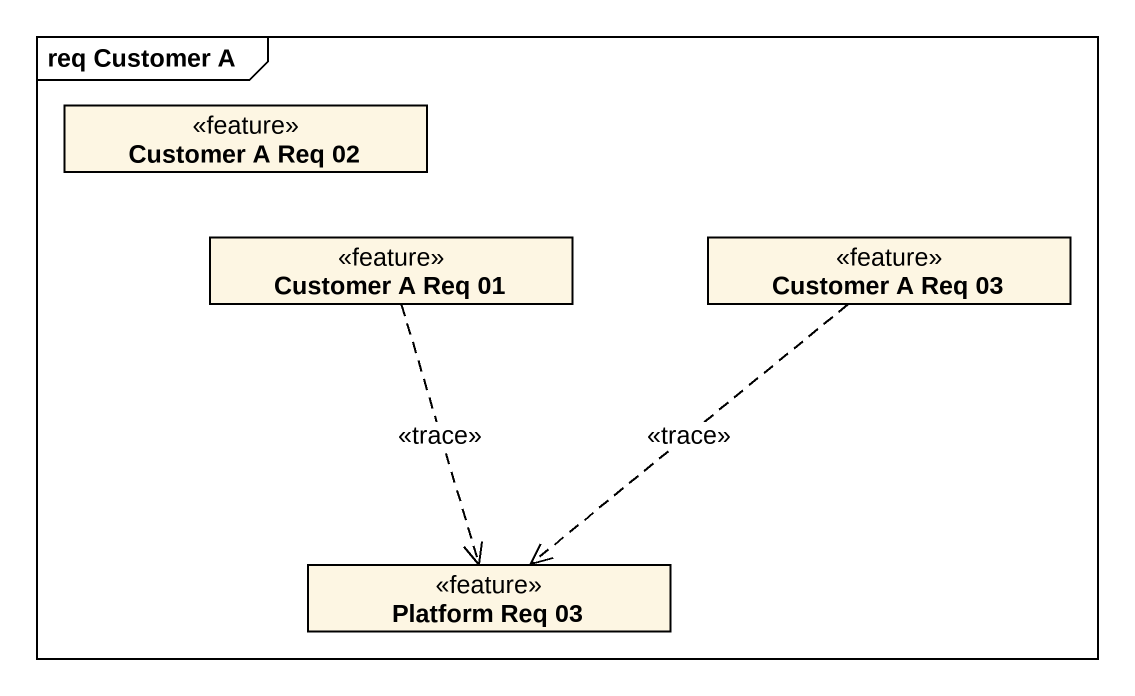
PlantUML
@startuml
mainframe req Customer A
hide circle
hide empty members
class "Customer A Req 02" as Customer_A_Req_02 <<feature>>
class "Customer A Req 01" as Customer_A_Req_01 <<feature>>
class "Customer A Req 03" as Customer_A_Req_03 <<feature>>
class "Platform Req 03" as Platform_Req_03 <<feature>>
Customer_A_Req_01 ..> Platform_Req_03 : <<trace>>
Customer_A_Req_03 ..> Platform_Req_03 : <<trace>>
@enduml
